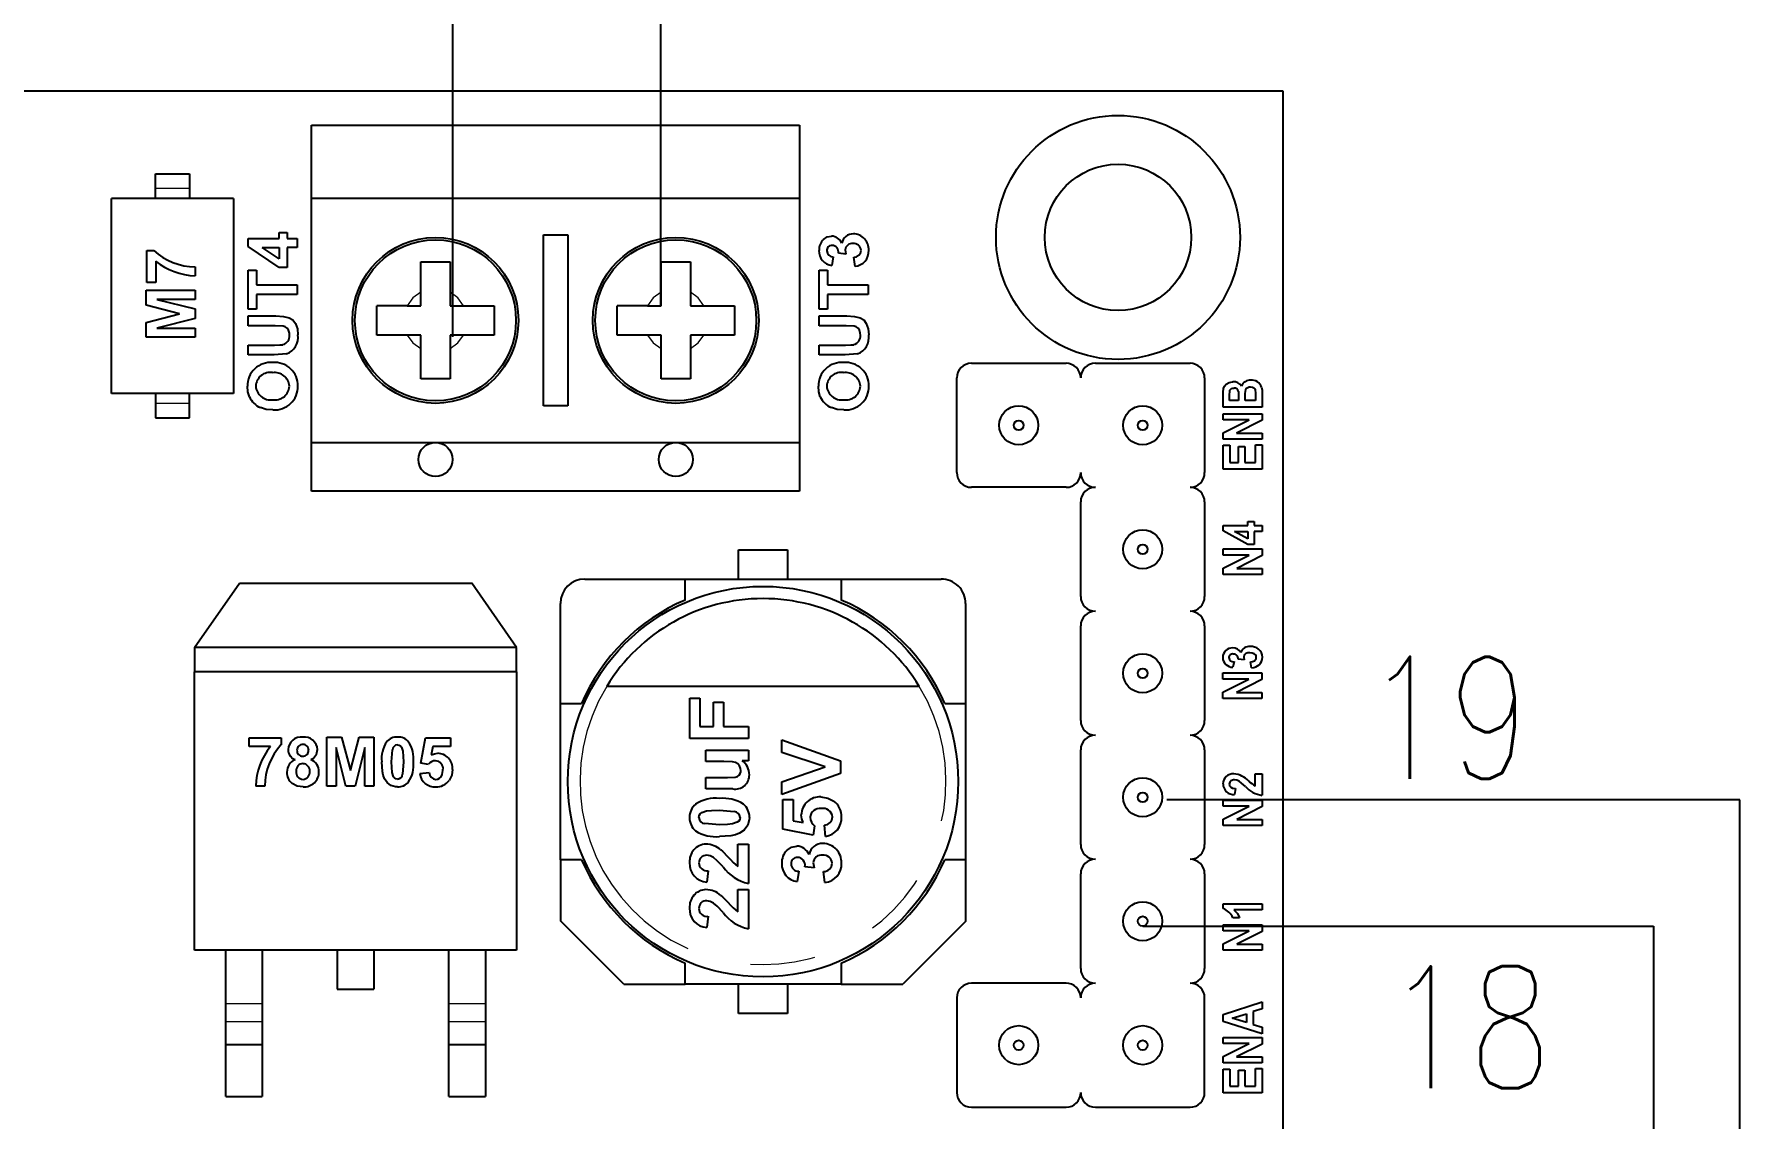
# Model space of a CAD drawing. Header units: inches. Extents: x 15 to 148, y 10 to 111.
# Drawn here: x 128.805 to 131.427, y 98.233 to 99.9 of the extents above; entities that cross this region are included whole.
import ezdxf
from ezdxf.enums import TextEntityAlignment as Align

# ---------------------------------------------------------------- set-up
doc = ezdxf.new("R2010")
doc.units = ezdxf.units.IN
doc.header["$MEASUREMENT"] = 0
doc.linetypes.add('PHANTOM', pattern=[1.27, 0.635, -0.127, 0.127, -0.127, 0.127, -0.127])
doc.layers.add('BLK_12AWG', color=7, linetype='Continuous')
doc.layers.add('WIREFIXED', color=7, linetype='Continuous')
doc.styles.add('WD', font='romans.shx')

# ---------------------------------------------------------------- blocks, each defined once
blk = doc.blocks.new('L298N')
at = {"color": 7, "linetype": 'Continuous', "lineweight": 25}
for p, q in [((155.2436, 106.9788), (155.2436, 102.6038)), ((154.6236, 104.7538), (154.6236, 105.0038)), ((154.6236, 105.0038), (155.0236, 105.0038)), ((155.0236, 104.7538), (155.0236, 105.0038)), ((154.5736, 104.9138), (154.5736, 104.8438)), ((154.6036, 104.9138), (154.5736, 104.9138)), ((154.6236, 104.9138), (154.6036, 104.9138)), ((154.7389, 104.9325), (154.7692, 104.9325)), ((154.7389, 104.8325), (154.7389, 104.9325)), ((154.7577, 104.9112), (154.7576, 104.8325)), ((154.7774, 104.8325), (154.7577, 104.9112)), ((154.7692, 104.9325), (154.7873, 104.8642)), ((154.7873, 104.8642), (154.805, 104.9325)), ((154.8167, 104.9112), (154.7969, 104.8325)), ((154.805, 104.9325), (154.8354, 104.9325)), ((154.8167, 104.8325), (154.8167, 104.9112)), ((154.8354, 104.9325), (154.8354, 104.8325)), ((154.8513, 104.9312), (154.9168, 104.9312)), ((154.8513, 104.9133), (154.8513, 104.9312)), ((154.8949, 104.9133), (154.8513, 104.9133)), ((154.9168, 104.9312), (154.9168, 104.9172)), ((155.0236, 104.9138), (155.0436, 104.9138)), ((155.0436, 104.9138), (155.0736, 104.9138)), ((155.0736, 104.9138), (155.0736, 104.8438)), ((153.4836, 104.8338), (154.0536, 104.8338)), ((153.4836, 104.1738), (153.4836, 104.8338)), ((154.0536, 104.1738), (154.0536, 104.8338)), ((154.1036, 104.8338), (154.0536, 104.8338)), ((154.1036, 104.1738), (154.1036, 104.8338)), ((154.1036, 104.8338), (154.235, 104.7417)), ((154.5736, 104.8438), (154.6036, 104.8438)), ((154.6036, 104.8438), (154.6236, 104.8438)), ((154.7576, 104.8325), (154.7389, 104.8325)), ((154.7969, 104.8325), (154.7774, 104.8325)), ((154.8354, 104.8325), (154.8167, 104.8325)), ((154.8832, 104.8325), (154.8647, 104.8325)), ((155.0436, 104.8438), (155.0236, 104.8438)), ((155.0736, 104.8438), (155.0436, 104.8438)), ((153.1836, 104.7699), (153.1836, 104.6949)), ((153.1836, 104.7699), (153.2902, 104.7699)), ((153.2902, 104.7699), (153.2902, 104.6949)), ((153.2902, 104.7699), (153.3368, 104.7699)), ((153.3368, 104.7699), (153.3743, 104.7699)), ((153.3743, 104.7699), (153.4836, 104.7699)), ((154.235, 104.7417), (154.235, 104.2658)), ((155.0236, 104.7538), (154.6236, 104.7538)), ((154.7029, 104.6703), (154.7029, 104.7236)), ((154.7029, 104.7236), (154.723, 104.7236)), ((154.723, 104.7236), (154.723, 104.6695)), ((154.7624, 104.6683), (154.7624, 104.7236)), ((154.7624, 104.7236), (154.7826, 104.7236)), ((154.7826, 104.7236), (154.7826, 104.6711)), ((154.7968, 104.7236), (154.8762, 104.7236)), ((154.7968, 104.7067), (154.7968, 104.7236)), ((154.8762, 104.7236), (154.8762, 104.7067)), ((154.8817, 104.6605), (154.925, 104.724)), ((154.925, 104.724), (154.9411, 104.724)), ((154.9411, 104.724), (154.9411, 104.6605)), ((153.2902, 104.6949), (153.1836, 104.6949)), ((153.3368, 104.6949), (153.2902, 104.6949)), ((153.3743, 104.6949), (153.3368, 104.6949)), ((153.4836, 104.6949), (153.3743, 104.6949)), ((153.8196, 104.6899), (153.8196, 104.7084)), ((153.9004, 104.6782), (153.9004, 104.7218)), ((153.9004, 104.7218), (153.9183, 104.7218)), ((153.9183, 104.7218), (153.9183, 104.6563)), ((154.8264, 104.7067), (154.7968, 104.7067)), ((154.8264, 104.6236), (154.8264, 104.7067)), ((154.8762, 104.7067), (154.8466, 104.7067)), ((154.8466, 104.7067), (154.8466, 104.6236)), ((154.8996, 104.6605), (154.9226, 104.6948)), ((154.9226, 104.6948), (154.9226, 104.6605)), ((153.9183, 104.6563), (153.9043, 104.6563)), ((154.7048, 104.645), (154.7029, 104.6703)), ((154.8817, 104.6438), (154.8817, 104.6605)), ((154.9226, 104.6605), (154.8996, 104.6605)), ((154.9411, 104.6605), (154.9535, 104.6605)), ((154.9535, 104.6605), (154.9535, 104.6438)), ((154.8466, 104.6236), (154.8264, 104.6236)), ((154.9226, 104.6438), (154.8817, 104.6438)), ((154.9226, 104.6236), (154.9226, 104.6438)), ((154.9411, 104.6236), (154.9226, 104.6236)), ((154.9535, 104.6438), (154.9411, 104.6438)), ((154.9411, 104.6438), (154.9411, 104.6236)), ((154.4236, 103.5938), (154.4236, 104.5938)), ((154.4236, 104.5938), (154.5236, 104.5938)), ((154.5236, 104.5938), (154.5236, 103.5938)), ((154.5236, 104.5938), (155.0236, 104.5938)), ((155.0236, 104.5938), (155.1736, 104.5938)), ((155.0236, 103.5938), (155.0236, 104.5938)), ((155.1736, 104.5938), (155.1736, 103.5938)), ((153.8196, 104.5438), (153.8196, 104.5624)), ((153.8196, 104.5624), (153.9196, 104.5624)), ((153.9196, 104.5624), (153.9196, 104.5322)), ((153.4836, 104.5413), (153.4036, 104.5413)), ((153.4036, 104.5413), (153.4036, 104.4663)), ((153.8983, 104.5437), (153.8196, 104.5438)), ((153.8196, 104.524), (153.8983, 104.5437)), ((153.8196, 104.5045), (153.8196, 104.524)), ((153.9196, 104.5322), (153.8514, 104.5141)), ((153.8514, 104.5141), (153.9196, 104.4964)), ((153.8983, 104.4847), (153.8196, 104.5045)), ((153.8196, 104.466), (153.8196, 104.4847)), ((153.8196, 104.4847), (153.8983, 104.4847)), ((153.9196, 104.4964), (153.9196, 104.466)), ((153.4836, 104.4663), (153.4036, 104.4663)), ((153.9196, 104.466), (153.8196, 104.466)), ((154.7436, 104.46), (154.8036, 104.46)), ((154.7436, 104.3977), (154.7436, 104.46)), ((154.8036, 104.3977), (154.8036, 104.46)), ((153.8689, 104.4301), (153.8939, 104.4281)), ((153.8689, 104.4053), (153.844, 104.4073)), ((154.7436, 104.37), (154.7436, 104.3977)), ((154.8036, 104.3977), (154.8036, 104.37)), ((153.8453, 104.3722), (153.8472, 104.3531)), ((153.864, 104.3544), (153.8663, 104.3699)), ((153.8663, 104.3699), (153.9183, 104.3601)), ((153.9004, 104.3455), (153.8834, 104.3486)), ((153.9004, 104.3093), (153.9004, 104.3455)), ((153.9183, 104.3601), (153.9183, 104.3093)), ((154.6536, 104.37), (154.7159, 104.37)), ((154.6536, 104.31), (154.6536, 104.37)), ((154.7159, 104.37), (154.7436, 104.37)), ((154.8036, 104.37), (154.8313, 104.37)), ((154.8313, 104.37), (154.8936, 104.37)), ((154.8936, 104.37), (154.8936, 104.31)), ((153.1836, 104.3127), (153.1836, 104.2377)), ((153.1836, 104.3127), (153.2902, 104.3127)), ((153.2902, 104.3127), (153.2902, 104.2377)), ((153.2902, 104.3127), (153.3368, 104.3127)), ((153.3368, 104.3127), (153.3743, 104.3127)), ((153.3743, 104.3127), (153.4836, 104.3127)), ((153.9183, 104.3093), (153.9004, 104.3093)), ((154.7159, 104.31), (154.6536, 104.31)), ((154.7436, 104.31), (154.7159, 104.31)), ((154.7436, 104.2824), (154.7436, 104.31)), ((154.8036, 104.31), (154.8036, 104.2824)), ((154.8313, 104.31), (154.8036, 104.31)), ((154.8936, 104.31), (154.8313, 104.31)), ((154.7436, 104.22), (154.7436, 104.2824)), ((154.8036, 104.2824), (154.8036, 104.22)), ((153.2902, 104.2377), (153.1836, 104.2377)), ((153.3368, 104.2377), (153.2902, 104.2377)), ((153.3743, 104.2377), (153.3368, 104.2377)), ((153.4836, 104.2377), (153.3743, 104.2377)), ((154.1036, 104.1738), (154.235, 104.2658)), ((154.8036, 104.22), (154.7436, 104.22)), ((154.0536, 104.1738), (153.4836, 104.1738)), ((154.0536, 104.1738), (154.1036, 104.1738)), ((154.5986, 104.1188), (154.9486, 104.1188)), ((154.5986, 104.0688), (154.5986, 104.1188)), ((154.9486, 104.1188), (154.9486, 104.0688)), ((153.4136, 103.9538), (153.5436, 104.0838)), ((153.6686, 104.0838), (153.5436, 104.0838)), ((153.6686, 104.0405), (153.6686, 104.0838)), ((153.6686, 104.0838), (153.9886, 104.0838)), ((153.9886, 104.0838), (153.9886, 104.0405)), ((153.9886, 104.0838), (154.1936, 104.0838)), ((154.9486, 104.0688), (154.5986, 104.0688)), ((154.2436, 104.0338), (154.2436, 103.8284)), ((154.0236, 103.3485), (154.0236, 103.9891)), ((154.7436, 103.9675), (154.8036, 103.9675)), ((154.7436, 103.9052), (154.7436, 103.9675)), ((154.8036, 103.9052), (154.8036, 103.9675)), ((153.4136, 103.9538), (153.4136, 103.8284)), ((154.7436, 103.8775), (154.7436, 103.9052)), ((154.8036, 103.9052), (154.8036, 103.8775)), ((154.6536, 103.8775), (154.7159, 103.8775)), ((154.6536, 103.8175), (154.6536, 103.8775)), ((154.7159, 103.8775), (154.7436, 103.8775)), ((154.8036, 103.8775), (154.8313, 103.8775)), ((154.8313, 103.8775), (154.8936, 103.8775)), ((154.8936, 103.8775), (154.8936, 103.8175)), ((153.4136, 103.8284), (153.4565, 103.8284)), ((153.4136, 103.5084), (153.4136, 103.8284)), ((153.917, 103.8187), (153.9994, 103.8187)), ((153.917, 103.6987), (153.917, 103.8187)), ((153.9994, 103.8187), (153.9994, 103.7984)), ((154.2006, 103.8284), (154.2436, 103.8284)), ((154.2436, 103.8284), (154.2436, 103.5084)), ((154.7159, 103.8175), (154.6536, 103.8175)), ((154.7436, 103.8175), (154.7159, 103.8175)), ((154.7436, 103.7899), (154.7436, 103.8175)), ((154.8036, 103.8175), (154.8036, 103.7899)), ((154.8313, 103.8175), (154.8036, 103.8175)), ((154.8936, 103.8175), (154.8313, 103.8175)), ((153.5526, 103.7813), (153.5296, 103.7836)), ((153.6458, 103.7813), (153.6228, 103.7836)), ((153.7402, 103.7579), (153.7426, 103.7879)), ((153.8138, 103.7307), (153.8138, 103.7857)), ((153.8138, 103.7857), (153.8369, 103.7857)), ((153.8369, 103.7857), (153.8369, 103.7457)), ((153.8699, 103.749), (153.8699, 103.7857)), ((153.8699, 103.7857), (153.8929, 103.7857)), ((153.8929, 103.7857), (153.8929, 103.6987)), ((153.9412, 103.7984), (153.9412, 103.7701)), ((153.9994, 103.7984), (153.9412, 103.7984)), ((154.7436, 103.7275), (154.7436, 103.7899)), ((154.8036, 103.7899), (154.8036, 103.7275)), ((153.77, 103.7579), (153.7676, 103.728)), ((153.9412, 103.7701), (153.9914, 103.7701)), ((153.9914, 103.7498), (153.9412, 103.7498)), ((153.9412, 103.7498), (153.9412, 103.6987)), ((153.9914, 103.7701), (153.9914, 103.7498)), ((153.3536, 103.7188), (153.4136, 103.7188)), ((153.3536, 103.6188), (153.3536, 103.7188)), ((153.5618, 103.7201), (153.6075, 103.7201)), ((153.6075, 103.7201), (153.6075, 103.6987)), ((153.655, 103.7201), (153.7007, 103.7201)), ((153.7007, 103.7201), (153.7007, 103.6987)), ((153.8715, 103.6987), (153.8715, 103.7117)), ((154.2436, 103.7188), (154.3036, 103.7188)), ((154.3036, 103.7188), (154.3036, 103.6188)), ((154.8036, 103.7275), (154.7436, 103.7275)), ((153.6075, 103.6987), (153.5269, 103.6987)), ((153.7007, 103.6987), (153.6201, 103.6987)), ((153.8929, 103.6987), (153.8715, 103.6987)), ((153.9412, 103.6987), (153.917, 103.6987)), ((153.4136, 103.6188), (153.3536, 103.6188)), ((153.7191, 103.566), (153.7309, 103.6283)), ((153.7309, 103.6283), (153.7919, 103.6283)), ((153.7484, 103.6068), (153.7448, 103.5864)), ((153.7919, 103.6068), (153.7484, 103.6068)), ((153.7919, 103.6283), (153.7919, 103.6068)), ((153.8022, 103.6299), (153.8284, 103.6299)), ((153.8451, 103.5099), (153.8022, 103.6299)), ((153.8284, 103.6299), (153.8589, 103.5411)), ((153.8589, 103.5411), (153.8883, 103.6299)), ((153.914, 103.6299), (153.8711, 103.5099)), ((153.8883, 103.6299), (153.914, 103.6299)), ((154.3036, 103.6188), (154.2436, 103.6188)), ((153.6451, 103.5954), (153.6238, 103.599)), ((153.6517, 103.564), (153.6543, 103.5828)), ((154.5236, 103.5938), (154.4236, 103.5938)), ((155.0236, 103.5938), (154.5236, 103.5938)), ((155.1736, 103.5938), (155.0236, 103.5938)), ((153.6221, 103.5418), (153.6443, 103.5446)), ((153.6623, 103.5658), (153.6517, 103.564)), ((153.7164, 103.5407), (153.7394, 103.5431)), ((153.7378, 103.5632), (153.7191, 103.566)), ((154.7029, 103.5003), (154.7029, 103.5536)), ((154.7029, 103.5536), (154.723, 103.5536)), ((154.723, 103.5536), (154.723, 103.4995)), ((154.7624, 103.4983), (154.7624, 103.5536)), ((154.7624, 103.5536), (154.7826, 103.5536)), ((154.7826, 103.5536), (154.7826, 103.5011)), ((154.7968, 103.5367), (154.7968, 103.5536)), ((154.7968, 103.5536), (154.8762, 103.5536)), ((154.8264, 103.5367), (154.7968, 103.5367)), ((154.8264, 103.4536), (154.8264, 103.5367)), ((154.8762, 103.5367), (154.8466, 103.5367)), ((154.8466, 103.5367), (154.8466, 103.4536)), ((154.8762, 103.5536), (154.8762, 103.5367)), ((153.4136, 103.5084), (153.4136, 103.3822)), ((153.4565, 103.5084), (153.4136, 103.5084)), ((153.8711, 103.5099), (153.8451, 103.5099)), ((154.2436, 103.5084), (154.2006, 103.5084)), ((154.2436, 103.5084), (154.2436, 103.3038)), ((154.7048, 103.475), (154.7029, 103.5003)), ((154.9035, 103.5249), (154.8858, 103.5279)), ((154.909, 103.4988), (154.9112, 103.5144)), ((154.9178, 103.5002), (154.909, 103.4988)), ((154.8843, 103.4802), (154.9029, 103.4825)), ((154.8466, 103.4536), (154.8264, 103.4536)), ((153.542, 103.2538), (153.4136, 103.3822)), ((153.6686, 103.2538), (153.6686, 103.2963)), ((153.9886, 103.2963), (153.9886, 103.2538)), ((153.3856, 103.2718), (153.1916, 103.2718)), ((154.4616, 103.2718), (154.6556, 103.2718)), ((153.1616, 103.2418), (153.1616, 103.0478)), ((153.4156, 103.0478), (153.4156, 103.2418)), ((153.6686, 103.2538), (153.542, 103.2538)), ((153.9886, 103.2538), (153.6686, 103.2538)), ((154.1936, 103.2538), (153.9886, 103.2538)), ((154.4316, 103.0478), (154.4316, 103.2418)), ((154.6856, 103.2418), (154.6856, 103.0478)), ((153.4456, 103.0178), (153.6396, 103.0178)), ((153.6996, 103.0178), (153.8936, 103.0178)), ((153.9536, 103.0178), (154.1476, 103.0178)), ((154.2076, 103.0178), (154.4016, 103.0178)), ((153.1616, 102.9878), (153.1616, 102.7938)), ((154.6856, 102.9878), (154.6856, 102.7938)), ((153.1916, 102.7638), (153.3856, 102.7638)), ((153.6396, 102.7638), (153.4456, 102.7638)), ((153.8936, 102.7638), (153.6996, 102.7638)), ((154.1476, 102.7638), (153.9536, 102.7638)), ((154.4016, 102.7638), (154.2076, 102.7638)), ((154.6556, 102.7638), (154.4616, 102.7638)), ((153.1911, 102.646), (153.1911, 102.726)), ((153.1911, 102.726), (153.2398, 102.726)), ((153.2398, 102.7125), (153.2043, 102.7125)), ((153.2043, 102.7125), (153.2043, 102.6947)), ((153.2398, 102.726), (153.2398, 102.7125)), ((153.2523, 102.646), (153.2523, 102.726)), ((153.2523, 102.726), (153.2652, 102.726)), ((153.291, 102.646), (153.2646, 102.6982)), ((153.2646, 102.6982), (153.2646, 102.646)), ((153.2652, 102.726), (153.292, 102.6726)), ((153.292, 102.6726), (153.292, 102.726)), ((153.292, 102.726), (153.3044, 102.726)), ((153.3044, 102.726), (153.3044, 102.646)), ((153.3116, 102.646), (153.3371, 102.726)), ((153.3352, 102.6777), (153.3441, 102.7074)), ((153.3371, 102.726), (153.3512, 102.726)), ((153.3441, 102.7074), (153.3531, 102.6777)), ((153.3512, 102.726), (153.3774, 102.646)), ((153.4831, 102.6459), (153.4831, 102.7259)), ((153.4831, 102.7259), (153.496, 102.7259)), ((153.5218, 102.6459), (153.4955, 102.6981)), ((153.4955, 102.6981), (153.4955, 102.6459)), ((153.496, 102.7259), (153.5228, 102.6724)), ((153.5228, 102.6724), (153.5228, 102.7259)), ((153.5228, 102.7259), (153.5352, 102.7259)), ((153.5352, 102.7259), (153.5352, 102.6459)), ((153.5497, 102.6921), (153.5497, 102.706)), ((153.566, 102.6459), (153.566, 102.7037)), ((153.5684, 102.7261), (153.5785, 102.7261)), ((153.5785, 102.7261), (153.5785, 102.6459)), ((153.7389, 102.6459), (153.7389, 102.7259)), ((153.7389, 102.7259), (153.7518, 102.7259)), ((153.7776, 102.6459), (153.7512, 102.6981)), ((153.7512, 102.6981), (153.7512, 102.6459)), ((153.7518, 102.7259), (153.7786, 102.6724)), ((153.7786, 102.6724), (153.7786, 102.7259)), ((153.7786, 102.7259), (153.7909, 102.7259)), ((153.7909, 102.7259), (153.7909, 102.6459)), ((153.8145, 102.7009), (153.802, 102.7025)), ((153.9991, 102.6466), (153.9991, 102.7266)), ((153.9991, 102.7266), (154.012, 102.7266)), ((154.0378, 102.6466), (154.0115, 102.6987)), ((154.0115, 102.6987), (154.0115, 102.6466)), ((154.012, 102.7266), (154.0388, 102.6731)), ((154.0388, 102.6731), (154.0388, 102.7266)), ((154.0388, 102.7266), (154.0512, 102.7266)), ((154.0512, 102.7266), (154.0512, 102.6466)), ((154.0744, 102.7035), (154.0628, 102.7059)), ((154.2531, 102.6459), (154.2531, 102.7259)), ((154.2531, 102.7259), (154.266, 102.7259)), ((154.2918, 102.6459), (154.2655, 102.6981)), ((154.2655, 102.6981), (154.2655, 102.6459)), ((154.266, 102.7259), (154.2928, 102.6724)), ((154.2928, 102.6724), (154.2928, 102.7259)), ((154.2928, 102.7259), (154.3052, 102.7259)), ((154.3052, 102.7259), (154.3052, 102.6459)), ((154.3142, 102.6754), (154.3426, 102.7261)), ((154.326, 102.6754), (154.341, 102.7027)), ((154.341, 102.7027), (154.341, 102.6754)), ((154.3426, 102.7261), (154.3532, 102.7261)), ((154.3532, 102.7261), (154.3532, 102.6754)), ((154.4689, 102.646), (154.4689, 102.726)), ((154.4689, 102.726), (154.5176, 102.726)), ((154.5176, 102.7125), (154.4821, 102.7125)), ((154.4821, 102.7125), (154.4821, 102.6947)), ((154.5176, 102.726), (154.5176, 102.7125)), ((154.5301, 102.646), (154.5301, 102.726)), ((154.5301, 102.726), (154.543, 102.726)), ((154.5688, 102.646), (154.5424, 102.6982)), ((154.5424, 102.6982), (154.5424, 102.646)), ((154.543, 102.726), (154.5698, 102.6726)), ((154.5698, 102.6726), (154.5698, 102.726)), ((154.5698, 102.726), (154.5821, 102.726)), ((154.5821, 102.726), (154.5821, 102.646)), ((154.5961, 102.646), (154.5961, 102.726)), ((154.5961, 102.726), (154.6224, 102.726)), ((154.6093, 102.7127), (154.6169, 102.7127)), ((154.6093, 102.6942), (154.6093, 102.7127)), ((153.2043, 102.6947), (153.2373, 102.6947)), ((153.2373, 102.6812), (153.2043, 102.6812)), ((153.2043, 102.6812), (153.2043, 102.6595)), ((153.2373, 102.6947), (153.2373, 102.6812)), ((153.3312, 102.6641), (153.3257, 102.646)), ((153.3574, 102.6641), (153.3312, 102.6641)), ((153.3531, 102.6777), (153.3352, 102.6777)), ((153.3631, 102.646), (153.3574, 102.6641)), ((154.0619, 102.6677), (154.0741, 102.6695)), ((154.0781, 102.6826), (154.0794, 102.6951)), ((154.0838, 102.6837), (154.0781, 102.6826)), ((154.3142, 102.662), (154.3142, 102.6754)), ((154.341, 102.662), (154.3142, 102.662)), ((154.341, 102.6754), (154.326, 102.6754)), ((154.341, 102.6459), (154.341, 102.662)), ((154.3532, 102.6754), (154.3613, 102.6754)), ((154.3613, 102.662), (154.3532, 102.662)), ((154.3532, 102.662), (154.3532, 102.6459)), ((154.3613, 102.6754), (154.3613, 102.662)), ((154.4821, 102.6947), (154.5151, 102.6947)), ((154.5151, 102.6812), (154.4821, 102.6812)), ((154.4821, 102.6812), (154.4821, 102.6595)), ((154.5151, 102.6947), (154.5151, 102.6812)), ((154.6181, 102.6942), (154.6093, 102.6942)), ((154.6093, 102.6809), (154.6201, 102.6809)), ((154.6093, 102.6595), (154.6093, 102.6809)), ((153.241, 102.646), (153.1911, 102.646)), ((153.2043, 102.6595), (153.241, 102.6595)), ((153.241, 102.6595), (153.241, 102.646)), ((153.2646, 102.646), (153.2523, 102.646)), ((153.3044, 102.646), (153.291, 102.646)), ((153.3257, 102.646), (153.3116, 102.646)), ((153.3774, 102.646), (153.3631, 102.646)), ((153.4955, 102.6459), (153.4831, 102.6459)), ((153.5352, 102.6459), (153.5218, 102.6459)), ((153.5785, 102.6459), (153.566, 102.6459)), ((153.7512, 102.6459), (153.7389, 102.6459)), ((153.7909, 102.6459), (153.7776, 102.6459)), ((153.8446, 102.6459), (153.8005, 102.6459)), ((153.8196, 102.6601), (153.8446, 102.6601)), ((153.8446, 102.6601), (153.8446, 102.6459)), ((154.0115, 102.6466), (153.9991, 102.6466)), ((154.0512, 102.6466), (154.0378, 102.6466)), ((154.2655, 102.6459), (154.2531, 102.6459)), ((154.3052, 102.6459), (154.2918, 102.6459)), ((154.3532, 102.6459), (154.341, 102.6459)), ((154.5188, 102.646), (154.4689, 102.646)), ((154.4821, 102.6595), (154.5188, 102.6595)), ((154.5188, 102.6595), (154.5188, 102.646)), ((154.5424, 102.646), (154.5301, 102.646)), ((154.5821, 102.646), (154.5688, 102.646)), ((154.6184, 102.646), (154.5961, 102.646)), ((154.6216, 102.6595), (154.6093, 102.6595)), ((155.2436, 102.6038), (150.9436, 102.6038))]:
    blk.add_line(p, q, dxfattribs=at)
at = {"color": 8, "linetype": 'PHANTOM', "lineweight": 18}
for p, q in [((154.6036, 104.8438), (154.6036, 104.9138)), ((155.0436, 104.8438), (155.0436, 104.9138)), ((153.3368, 104.7699), (153.3368, 104.6949)), ((153.3743, 104.7699), (153.3743, 104.6949)), ((153.3368, 104.3127), (153.3368, 104.2377)), ((153.3743, 104.3127), (153.3743, 104.2377))]:
    blk.add_line(p, q, dxfattribs=at)
at = {"color": 7, "linetype": 'Continuous', "lineweight": 25, "flags": 128}
for points in [[(154.617, 104.7214), (154.6271, 104.7243), (154.6386, 104.7253)], [(154.5902, 104.673), (154.5913, 104.6871), (154.5948, 104.6986)], [(154.723, 104.6695), (154.7232, 104.6588), (154.7238, 104.6528)], [(154.7433, 104.6392), (154.7473, 104.6394), (154.7534, 104.641), (154.7575, 104.6438), (154.7603, 104.6477), (154.7616, 104.6522), (154.7624, 104.6683)], [(154.7826, 104.6711), (154.7826, 104.6671), (154.7818, 104.6511), (154.7791, 104.6399), (154.7744, 104.6325), (154.7674, 104.6271), (154.7563, 104.623), (154.7439, 104.622)], [(153.8178, 104.611), (153.8196, 104.6235), (153.825, 104.6337)], [(153.8179, 104.4177), (153.8181, 104.4217), (153.8208, 104.4312), (153.8266, 104.4391), (153.8344, 104.4445), (153.8417, 104.4472), (153.8492, 104.4488), (153.8691, 104.4502)], [(153.8338, 104.4177), (153.8344, 104.4211), (153.8362, 104.4241), (153.8387, 104.426), (153.847, 104.4288), (153.8689, 104.4301)], [(153.904, 104.4177), (153.9034, 104.4143), (153.9017, 104.4114), (153.8992, 104.4095), (153.891, 104.4066), (153.8689, 104.4053)], [(153.8332, 104.339), (153.8338, 104.335), (153.8357, 104.3314), (153.8386, 104.3284), (153.843, 104.326), (153.8512, 104.3247), (153.8529, 104.3246)], [(153.8834, 104.3486), (153.8858, 104.3421), (153.8866, 104.3355)], [(153.8532, 104.3049), (153.8415, 104.3067), (153.8312, 104.3121)], [(153.5797, 103.7701), (153.5832, 103.7772), (153.5844, 103.7842)], [(153.6729, 103.7701), (153.6764, 103.7772), (153.6776, 103.7842)], [(153.7551, 103.8001), (153.7591, 103.7994), (153.7626, 103.7973), (153.765, 103.7943), (153.7684, 103.7847), (153.7696, 103.7744), (153.77, 103.7579)], [(153.5606, 103.7504), (153.5732, 103.7626), (153.5797, 103.7701)], [(153.5954, 103.7551), (153.5928, 103.752), (153.5814, 103.7408), (153.5755, 103.7354), (153.5697, 103.7298), (153.5618, 103.7201)], [(153.6538, 103.7504), (153.6664, 103.7626), (153.6729, 103.7701)], [(153.6886, 103.7551), (153.686, 103.752), (153.6746, 103.7408), (153.6687, 103.7354), (153.6629, 103.7298), (153.655, 103.7201)], [(153.7551, 103.6967), (153.7511, 103.6969), (153.7393, 103.7001), (153.7293, 103.7073), (153.7228, 103.7167), (153.7196, 103.7255), (153.7177, 103.7346), (153.7161, 103.7582)], [(153.7551, 103.7158), (153.7511, 103.7165), (153.7476, 103.7185), (153.7452, 103.7215), (153.7418, 103.7311), (153.7406, 103.7414), (153.7402, 103.7579)], [(153.8369, 103.7457), (153.8369, 103.7417), (153.8376, 103.7258), (153.8389, 103.7214), (153.8416, 103.7178), (153.845, 103.7155), (153.8489, 103.7145), (153.8512, 103.7144)], [(153.8512, 103.7144), (153.8552, 103.7148), (153.8607, 103.7169), (153.8652, 103.7207), (153.8679, 103.7249), (153.8692, 103.7312), (153.8699, 103.749)], [(153.688, 103.6196), (153.6944, 103.6102), (153.6965, 103.5996)], [(153.7448, 103.5864), (153.7525, 103.5893), (153.7605, 103.5903)], [(153.7972, 103.5502), (153.795, 103.5362), (153.7886, 103.5238)], [(154.617, 103.5514), (154.6271, 103.5543), (154.6386, 103.5553)], [(154.9393, 103.545), (154.9445, 103.5372), (154.9463, 103.5284)], [(154.5902, 103.503), (154.5913, 103.5171), (154.5948, 103.5286)], [(154.7826, 103.5011), (154.7826, 103.4971), (154.7818, 103.4811), (154.7791, 103.4699), (154.7744, 103.4625), (154.7674, 103.4571), (154.7563, 103.453), (154.7439, 103.452)], [(154.723, 103.4995), (154.7232, 103.4888), (154.7238, 103.4828)], [(154.7433, 103.4692), (154.7473, 103.4694), (154.7534, 103.471), (154.7575, 103.4738), (154.7603, 103.4777), (154.7616, 103.4822), (154.7624, 103.4983)], [(153.566, 102.7037), (153.5584, 102.6968), (153.5497, 102.6921)], [(153.8235, 102.7134), (153.8215, 102.7132), (153.8198, 102.7126), (153.8183, 102.7116), (153.8171, 102.7103), (153.8153, 102.7064), (153.8145, 102.7009)], [(153.8292, 102.6931), (153.8313, 102.6979), (153.832, 102.7028)], [(154.6169, 102.7127), (154.6209, 102.7126), (154.628, 102.7124), (154.6304, 102.7119), (154.6322, 102.7107), (154.6339, 102.7086), (154.6347, 102.7062), (154.635, 102.7036)], [(154.6224, 102.726), (154.6264, 102.7259), (154.6341, 102.7251), (154.639, 102.7233), (154.6429, 102.7199), (154.6465, 102.7138), (154.6478, 102.707), (154.6479, 102.7059)], [(153.8189, 102.6803), (153.8256, 102.6882), (153.8292, 102.6931)], [(154.0741, 102.6695), (154.0748, 102.6656), (154.0764, 102.6619), (154.0786, 102.6595), (154.0809, 102.6583), (154.0834, 102.6579)], [(154.0834, 102.6579), (154.086, 102.6583), (154.0882, 102.6596), (154.0905, 102.6623), (154.0921, 102.6662), (154.0927, 102.6712)], [(154.0927, 102.6712), (154.0923, 102.6752), (154.0909, 102.6791), (154.0889, 102.6817), (154.0867, 102.6831), (154.0842, 102.6837), (154.0838, 102.6837)], [(154.6278, 102.6944), (154.6244, 102.6943), (154.6181, 102.6942)], [(154.6201, 102.6809), (154.6241, 102.6808), (154.632, 102.6796), (154.6345, 102.6779), (154.6363, 102.6755), (154.6372, 102.6726), (154.6374, 102.67)], [(154.6374, 102.67), (154.6369, 102.666), (154.6355, 102.6631), (154.6336, 102.6612), (154.6315, 102.6602), (154.6243, 102.6596), (154.6216, 102.6595)], [(154.6369, 102.647), (154.6303, 102.6462), (154.6184, 102.646)]]:
    blk.add_lwpolyline(points, dxfattribs=at)
at = {"color": 8, "linetype": 'PHANTOM', "lineweight": 18, "flags": 128}
for points in [[(154.7436, 104.3977), (154.7276, 104.3861), (154.7159, 104.37)], [(154.8313, 104.37), (154.8196, 104.3861), (154.8036, 104.3977)], [(154.7159, 104.31), (154.7276, 104.294), (154.7436, 104.2824)], [(154.8036, 104.2824), (154.8196, 104.294), (154.8313, 104.31)], [(154.7436, 103.9052), (154.7276, 103.8936), (154.7159, 103.8775)], [(154.8313, 103.8775), (154.8196, 103.8936), (154.8036, 103.9052)], [(154.7159, 103.8175), (154.7276, 103.8015), (154.7436, 103.7899)], [(154.8036, 103.7899), (154.8196, 103.8015), (154.8313, 103.8175)]]:
    blk.add_lwpolyline(points, dxfattribs=at)
at = {"color": 7, "linetype": 'Continuous', "lineweight": 25}
for centre, radius in [((154.7736, 104.34), 0.17), ((154.7736, 104.34), 0.165), ((154.4886, 104.34), 0.035), ((153.8286, 103.6688), 0.4), ((154.7736, 103.8475), 0.17), ((154.7736, 103.8475), 0.165), ((154.4886, 103.8475), 0.035), ((154.9436, 102.9413), 0.25), ((153.2886, 103.1448), 0.04), ((153.2886, 103.1448), 0.01), ((154.5586, 103.1448), 0.04), ((154.5586, 103.1448), 0.01), ((154.9436, 102.9413), 0.15), ((153.2886, 102.8908), 0.04), ((153.5426, 102.8908), 0.04), ((153.7966, 102.8908), 0.04), ((154.0506, 102.8908), 0.04), ((154.3046, 102.8908), 0.04), ((154.5586, 102.8908), 0.04), ((153.2886, 102.8908), 0.01), ((153.5426, 102.8908), 0.01), ((153.7966, 102.8908), 0.01), ((154.0506, 102.8908), 0.01), ((154.3046, 102.8908), 0.01), ((154.5586, 102.8908), 0.01)]:
    blk.add_circle(centre, radius, dxfattribs=at)
for centre, radius, start, end in [((155.0039, 104.8266), 0.1393, 141.4836, 177.582), ((155.0113, 104.8307), 0.1281, 137.5156, 179.2196), ((154.6399, 104.6778), 0.0475, 354.7879, 91.5617), ((153.8137, 104.5692), 0.1393, 51.4836, 87.582), ((153.8178, 104.5618), 0.1281, 47.5156, 89.2196), ((154.6358, 104.6807), 0.0448, 114.7779, 156.3874), ((154.6408, 104.6781), 0.0301, 93.6735, 188.3591), ((154.6375, 104.6788), 0.0294, 350.5384, 87.3405), ((154.6377, 104.6696), 0.0476, 175.8052, 271.3918), ((154.6406, 104.6691), 0.03, 171.1321, 266.5875), ((154.6364, 104.6694), 0.0303, 274.5717, 8.5391), ((154.6403, 104.6691), 0.0471, 268.2204, 5.3622), ((153.8471, 104.6164), 0.0281, 87.869, 141.8962), ((153.8484, 104.6104), 0.0152, 84.1131, 176.3129), ((153.8487, 104.6177), 0.0267, 22.0616, 91.276), ((153.8513, 104.6115), 0.0141, 0.3099, 95.3407), ((153.894, 104.6201), 0.0218, 89.4209, 159.5063), ((153.892, 104.6125), 0.0113, 85.8978, 183.0109), ((153.8933, 104.6124), 0.0114, 356.5145, 92.3942), ((153.8931, 104.615), 0.027, 353.4566, 87.7938), ((154.7387, 104.6578), 0.0362, 200.6898, 278.34), ((154.7414, 104.6572), 0.0181, 194.1813, 276.1959), ((153.8485, 104.6094), 0.0307, 177.0289, 270.9079), ((153.8478, 104.6121), 0.0146, 182.8888, 278.0191), ((153.8492, 104.6046), 0.0259, 269.5392, 339.8696), ((153.8511, 104.6118), 0.0142, 264.6741, 359.1138), ((153.894, 104.6039), 0.022, 201.9664, 270.556), ((153.8921, 104.6113), 0.0114, 176.8518, 273.8688), ((153.8934, 104.6111), 0.0113, 267.1865, 2.8135), ((153.893, 104.609), 0.0271, 272.5349, 6.2147), ((153.8758, 104.389), 0.0615, 56.5354, 96.2537), ((153.8453, 104.4165), 0.0275, 177.3889, 231.1789), ((153.8449, 104.4183), 0.0111, 183.1887, 265.1137), ((153.8929, 104.4171), 0.0111, 3.1887, 85.1137), ((153.8925, 104.4165), 0.0275, 308.4726, 2.4658), ((153.8925, 104.419), 0.0275, 357.3889, 51.1789), ((153.8621, 104.4466), 0.0618, 236.595, 276.292), ((153.8758, 104.4464), 0.0615, 263.5889, 303.3701), ((153.8492, 104.341), 0.0314, 97.2959, 183.3799), ((153.8499, 104.338), 0.0321, 177.9514, 234.144), ((153.8479, 104.3384), 0.0147, 92.4445, 177.866), ((153.8553, 104.3405), 0.016, 261.1571, 356.8521), ((153.8522, 104.3393), 0.0192, 0.8381, 51.8185), ((153.8553, 104.3361), 0.0313, 266.1296, 358.8202), ((154.1936, 104.0338), 0.05, 0, 90), ((153.8286, 103.6684), 0.405, 113.2698, 156.7302), ((153.8286, 103.6684), 0.405, 23.2698, 66.7302), ((153.8286, 103.6688), 0.375, 301.3323, 58.6677), ((153.5674, 103.7814), 0.0379, 86.9754, 176.6342), ((153.5726, 103.7844), 0.0349, 2.298, 95.1743), ((153.6606, 103.7814), 0.0379, 86.9754, 176.6342), ((153.6658, 103.7844), 0.0349, 2.298, 95.1743), ((153.7536, 103.7863), 0.0329, 87.3889, 141.1789), ((153.7565, 103.7862), 0.033, 38.4726, 92.4658), ((153.569, 103.7836), 0.0165, 90.298, 187.7669), ((153.5696, 103.7852), 0.0149, 356.0175, 92.6501), ((153.5605, 103.7865), 0.0469, 317.9607, 359.1438), ((153.6622, 103.7836), 0.0165, 90.298, 187.7669), ((153.6628, 103.7852), 0.0149, 356.0175, 92.6501), ((153.6537, 103.7865), 0.0469, 317.9607, 359.1438), ((153.7895, 103.7662), 0.0738, 146.5354, 186.2537), ((153.7559, 103.7866), 0.0135, 93.679, 174.6235), ((153.7207, 103.7662), 0.0738, 353.5889, 33.3701), ((153.6098, 103.6814), 0.0847, 125.4902, 168.2129), ((153.703, 103.6814), 0.0847, 125.4902, 168.2129), ((153.7204, 103.7498), 0.0741, 326.595, 6.292), ((153.7542, 103.7293), 0.0135, 273.679, 354.6235), ((153.8421, 103.7256), 0.0288, 169.6808, 271.1647), ((153.8429, 103.7316), 0.0348, 269.6081, 325.1115), ((153.7566, 103.7296), 0.0329, 267.3889, 321.1789), ((153.6599, 103.594), 0.0364, 88.4405, 172.0829), ((153.6608, 103.5956), 0.0158, 92.2145, 180.8092), ((153.6609, 103.5989), 0.0125, 356.9053, 93.0947), ((153.6626, 103.5951), 0.0353, 43.8721, 92.7914), ((153.6571, 103.5989), 0.0163, 260.161, 357.7578), ((153.6679, 103.6007), 0.0286, 293.2172, 357.7834), ((153.6737, 103.5469), 0.0281, 358.0483, 78.6867), ((153.7559, 103.549), 0.023, 90.8381, 141.8185), ((153.7544, 103.5527), 0.0193, 351.4226, 86.5866), ((153.7596, 103.5527), 0.0376, 356.2665, 88.6833), ((153.6601, 103.5461), 0.0383, 186.4474, 272.1096), ((153.6621, 103.5448), 0.0178, 180.7768, 267.4045), ((153.6601, 103.5451), 0.0182, 273.9589, 5.7099), ((153.6631, 103.5465), 0.0387, 267.7117, 359.0763), ((153.6613, 103.5488), 0.017, 353.6421, 86.7308), ((153.7538, 103.5455), 0.0377, 187.3621, 273.3137), ((153.757, 103.5439), 0.0176, 182.6055, 267.7051), ((153.7535, 103.5463), 0.0203, 277.7985, 10.0412), ((154.6358, 103.5107), 0.0448, 114.7779, 156.3874), ((154.6408, 103.5081), 0.0301, 93.6735, 188.3591), ((154.6399, 103.5078), 0.0475, 354.7879, 91.5617), ((154.6375, 103.5088), 0.0294, 350.5384, 87.3405), ((154.9158, 103.5238), 0.0303, 88.3621, 172.1614), ((154.9169, 103.5248), 0.0134, 93.307, 179.7167), ((154.9167, 103.5278), 0.0104, 356.8806, 93.1194), ((154.9181, 103.5246), 0.0294, 43.8721, 92.7914), ((153.8286, 103.6684), 0.405, 203.2698, 246.7302), ((153.7574, 103.5463), 0.0385, 267.9514, 324.144), ((153.8286, 103.6684), 0.405, 293.2698, 336.7302), ((154.6377, 103.4996), 0.0476, 175.8052, 271.3918), ((154.6406, 103.4991), 0.03, 171.1321, 266.5875), ((154.6364, 103.4994), 0.0303, 274.5717, 8.5391), ((154.6403, 103.4991), 0.0471, 268.2204, 5.3622), ((154.9135, 103.5277), 0.0136, 259.8798, 358.0391), ((154.9171, 103.4862), 0.0141, 353.2761, 87.0968), ((154.9225, 103.5293), 0.0238, 293.2172, 357.7834), ((154.9272, 103.4844), 0.0235, 358.1352, 78.5997), ((154.7387, 103.4878), 0.0362, 200.6898, 278.34), ((154.7414, 103.4872), 0.0181, 194.1813, 276.1959), ((154.9158, 103.4836), 0.0316, 186.0277, 272.5293), ((154.9176, 103.4827), 0.0148, 180.5698, 267.6114), ((154.9163, 103.4827), 0.0148, 272.6885, 6.9803), ((154.9185, 103.4842), 0.0323, 267.7174, 359.0706), ((154.1936, 103.3038), 0.05, 270, 0), ((153.1916, 103.2418), 0.03, 90, 180), ((153.3856, 103.2418), 0.03, 0, 90), ((154.4616, 103.2418), 0.03, 90, 180), ((154.6556, 103.2418), 0.03, 0, 90), ((153.1916, 103.0478), 0.03, 180, 270), ((153.3856, 103.0478), 0.03, 270, 0), ((154.4616, 103.0478), 0.03, 180, 270), ((154.6556, 103.0478), 0.03, 270, 0), ((153.1916, 102.9878), 0.03, 90, 180), ((153.3856, 102.9878), 0.03, 0, 90), ((153.4456, 102.9878), 0.03, 90, 180), ((153.6396, 102.9878), 0.03, 0, 90), ((153.6996, 102.9878), 0.03, 90, 180), ((153.8936, 102.9878), 0.03, 0, 90), ((153.9536, 102.9878), 0.03, 90, 180), ((154.1476, 102.9878), 0.03, 0, 90), ((154.2076, 102.9878), 0.03, 90, 180), ((154.4016, 102.9878), 0.03, 0, 90), ((154.4616, 102.9878), 0.03, 90, 180), ((154.6556, 102.9878), 0.03, 0, 90), ((153.1916, 102.7938), 0.03, 180, 270), ((153.3856, 102.7938), 0.03, 270, 0), ((153.4456, 102.7938), 0.03, 180, 270), ((153.6396, 102.7938), 0.03, 270, 0), ((153.6996, 102.7938), 0.03, 180, 270), ((153.8936, 102.7938), 0.03, 270, 0), ((153.9536, 102.7938), 0.03, 180, 270), ((154.1476, 102.7938), 0.03, 270, 0), ((154.2076, 102.7938), 0.03, 180, 270), ((154.4016, 102.7938), 0.03, 270, 0), ((154.4616, 102.7938), 0.03, 180, 270), ((154.6556, 102.7938), 0.03, 270, 0), ((153.5364, 102.737), 0.0338, 293.2666, 341.1528), ((153.8244, 102.7037), 0.0224, 91.6354, 183.0841), ((153.8231, 102.7044), 0.00901, 349.7555, 87.5641), ((153.8239, 102.7055), 0.0207, 356.1018, 90.3965), ((153.7976, 102.7077), 0.0471, 313.2055, 355.5427), ((154.0841, 102.7055), 0.0213, 92.66, 178.9002), ((154.0841, 102.7045), 0.00981, 98.589, 185.9846), ((154.0803, 102.7051), 0.0101, 264.8642, 312.5593), ((154.0825, 102.7066), 0.0076, 350.5065, 88.4667), ((154.0828, 102.707), 0.0198, 357.9294, 89.2153), ((154.08, 102.7047), 0.00999, 315.7758, 4.0337), ((154.0831, 102.7063), 0.0195, 300.9868, 0.0754), ((154.6266, 102.7028), 0.00843, 278.2941, 5.6328), ((154.6286, 102.705), 0.0193, 301.3704, 2.5703), ((153.8538, 102.6395), 0.0537, 130.5637, 173.1944), ((153.8806, 102.6238), 0.0709, 135.6204, 149.1904), ((154.0842, 102.6675), 0.0223, 179.4222, 268.1469), ((154.082, 102.6688), 0.0236, 273.614, 4.2143), ((154.087, 102.672), 0.0186, 355.4815, 70.7641), ((154.6298, 102.6671), 0.0213, 289.3018, 5.6518), ((154.6315, 102.6703), 0.0196, 356.851, 68.5447)]:
    blk.add_arc(centre, radius, start, end, dxfattribs=at)
at = {"color": 8, "linetype": 'PHANTOM', "lineweight": 18}
blk.add_arc((153.8286, 103.6688), 0.375, 58.6677, 301.3323, dxfattribs=at)
blk = doc.blocks.new('WD_WNH')
at = {"linetype": 'Continuous', "style": 'WD', "width": 0.8}
blk.add_attdef('WIRENO', text='', height=0.125, dxfattribs=at).set_placement((0, 0.0625), align=Align.CENTER)
at = {"style": 'WD', "flags": 1}
for tag, p in [('W01USER', (0, 0.0781)), ('W02USER', (0, 0.0703)), ('W03USER', (0, 0.0625)), ('W04USER', (0, 0.0547)), ('W05USER', (0, 0.0469)), ('W06USER', (0, 0.0391)), ('W07USER', (0, 0.0312)), ('W08USER', (0, 0.0234)), ('W09USER', (0, 0.0156)), ('W10USER', (0, 0.0078))]:
    blk.add_attdef(tag, text='', height=0.005, dxfattribs=at).set_placement(p, align=Align.CENTER)

msp = doc.modelspace()

# ---------------------------------------------------------------- linework, layer by layer
at = {"layer": 'BLK_12AWG'}
for p, q in [((129.4484, 100.1432), (129.4484, 99.435)), ((129.7684, 99.4829), (129.7684, 100.1117)), ((131.4269, 98.7239), (130.5464, 98.7239)), ((131.4269, 97.2203), (131.4269, 98.7239)), ((130.5095, 98.5297), (131.2943, 98.5297)), ((131.2943, 98.5297), (131.2943, 97.0343))]:
    msp.add_line(p, q, dxfattribs=at)

# ---------------------------------------------------------------- block references
at = {"layer": 'BLK_12AWG', "xscale": 0.75, "yscale": 0.75, "zscale": 0.75, "rotation": 89.99999999999999}
msp.add_blockref('L298N', (207.6772, -16.6198), dxfattribs=at)
at = {"layer": 'WIREFIXED'}
ref = msp.add_blockref('WD_WNH', (130.9778, 98.6622), dxfattribs=dict(at, xscale=1.5, yscale=1.5, zscale=1.5))
ref.add_attrib('WIRENOF', '19', dxfattribs={"linetype": 'Continuous', "height": 0.1875, "style": 'WD', "width": 0.8}).set_placement((130.9778, 98.756), align=Align.CENTER)
ref = msp.add_blockref('WD_WNH', (131.0096, 98.1868), dxfattribs=dict(at, xscale=1.5, yscale=1.5, zscale=1.5))
ref.add_attrib('WIRENOF', '18', dxfattribs={"linetype": 'Continuous', "height": 0.1875, "style": 'WD', "width": 0.8}).set_placement((131.0096, 98.2805), align=Align.CENTER)

doc.saveas('drawing.dxf')
